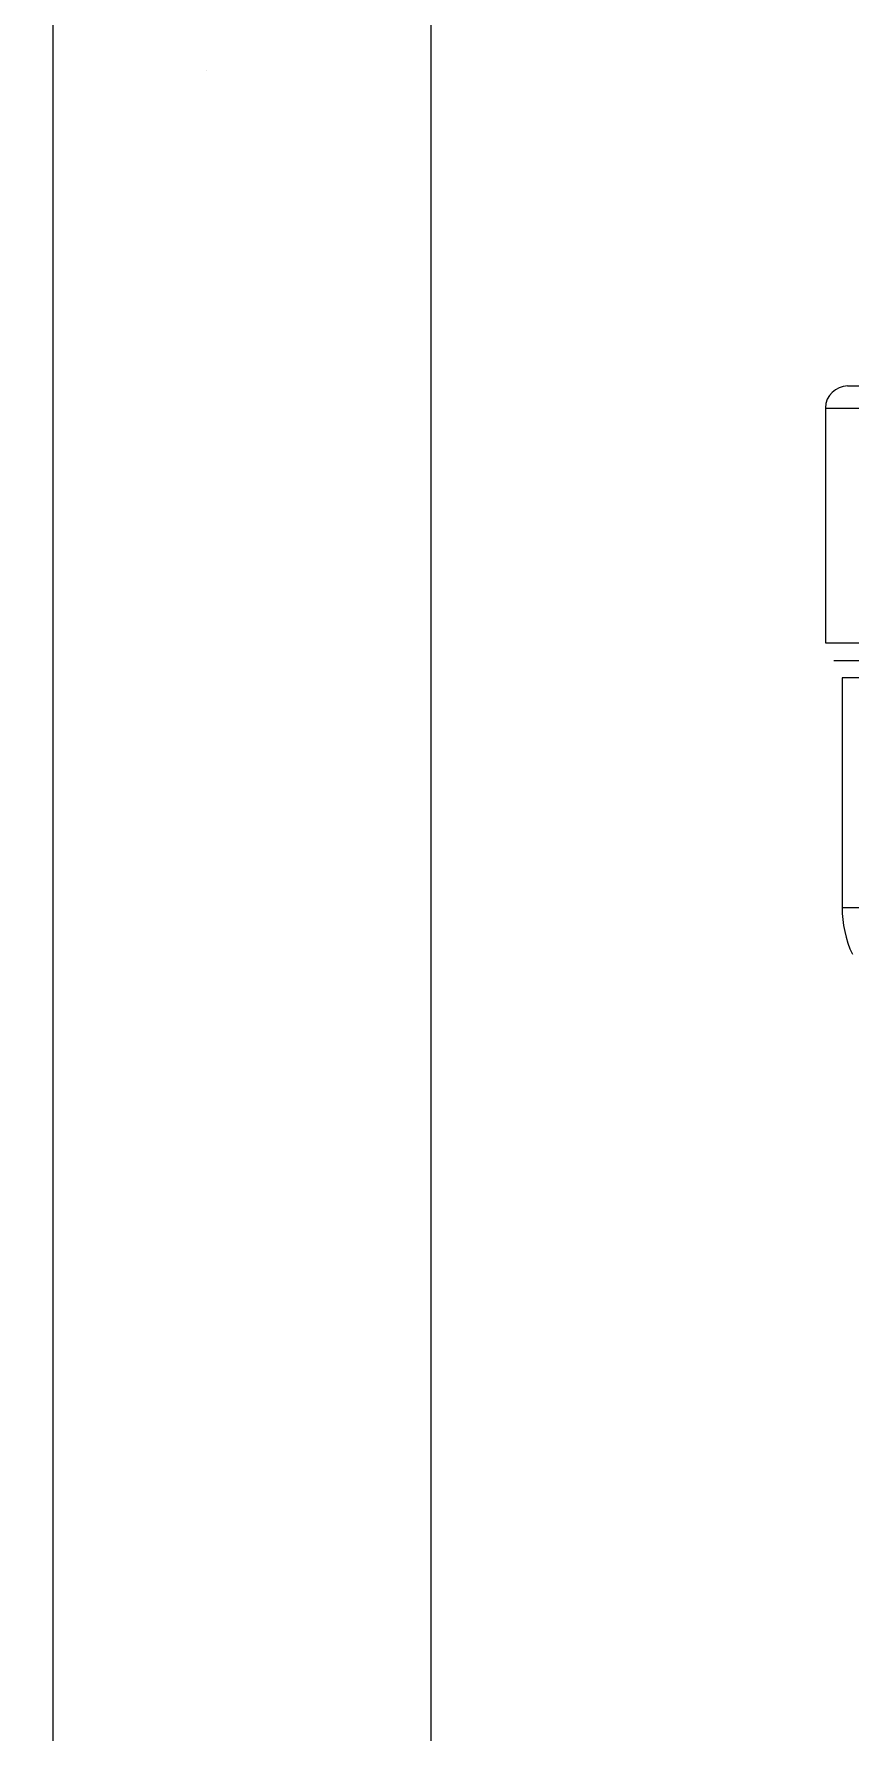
# Model space of a CAD drawing. Header units: millimetres. Extents: x 898 to 1196, y 229 to 443.
# Drawn here: x 1159.81292 to 1159.83676, y 410.32509 to 410.37469 of the extents above; entities that cross this region are included whole.
import ezdxf

# ---------------------------------------------------------------- set-up
doc = ezdxf.new("R2010")
doc.units = ezdxf.units.MM
doc.layers.get('0').update_dxf_attribs({"color": 41})
doc.layers.add('0-ALIM-FL-EF-Empreintes', color=5, linetype='Continuous', lineweight=5)
doc.layers.add('CHAUFFAGE', color=4, linetype='Continuous', lineweight=5)
doc.layers.add('CHAUFFAGE PAR LE SOL', color=6, linetype='Continuous')
doc.layers.add('collecteur', color=7, linetype='Continuous')

# ---------------------------------------------------------------- blocks, each defined once
blk = doc.blocks.new('cc')
at = {"layer": 'CHAUFFAGE', "color": 1, "linetype": 'ByBlock', "lineweight": -3}
for p, q in [((2305.310799, 628.974851), (2305.283774, 628.974851)), ((2305.311448, 628.9742), (2305.283125, 628.9742)), ((2305.311448, 628.9742), (2305.311448, 628.967343)), ((2305.311448, 628.967343), (2305.283381, 628.967343)), ((2305.311203, 628.966834), (2305.283803, 628.966834)), ((2305.28404, 628.966326), (2305.310959, 628.966326)), ((2305.310959, 628.966326), (2305.310959, 628.959614)), ((2305.310959, 628.959614), (2305.283782, 628.959614))]:
    blk.add_line(p, q, dxfattribs=at)
at = {"layer": 'CHAUFFAGE', "color": 1, "linetype": 'ByBlock', "ltscale": 0.01}
blk.add_lwpolyline([(2305.184011, 629.009544), (2305.334011, 629.009544), (2305.334011, 628.609544), (2305.184011, 628.609544)], close=True, dxfattribs=at)
at = {"layer": 'CHAUFFAGE', "color": 1, "linetype": 'ByBlock', "lineweight": -3, "extrusion": (0, 0, -1)}
for centre, major_axis, start_param, end_param in [((2305.310797, 628.9742), (-0.00046, 0.00046), 0.785399, 2.339239), ((2305.307704, 628.959614), (-0.002302, 0.002302), 2.356194, 2.788602)]:
    blk.add_ellipse(centre, major_axis=major_axis, ratio=1, start_param=start_param, end_param=end_param, dxfattribs=at)
blk = doc.blocks.new('col 100')
at = {"layer": 'CHAUFFAGE PAR LE SOL'}
blk.add_line((-0.006787, -0.516746), (-0.006787, 0.482974), dxfattribs=at)
at = {"layer": 'collecteur', "color": 6}
blk.add_line((-0.000241, -0.050123), (-0.000241, -0.050123), dxfattribs=at)
at = {"layer": 'collecteur', "color": 6, "extrusion": (0, 0, -1)}
blk.add_ellipse((0.056708, -0.023577), major_axis=(0.003105, 0.644759), ratio=0.264603, start_param=6.283185301670279, end_param=12.56637060884987, dxfattribs=at)

msp = doc.modelspace()

# ---------------------------------------------------------------- block references
at = {"rotation": 180}
msp.add_blockref('col 100', (1159.817723, 410.323504), dxfattribs=at)
at = {"layer": '0-ALIM-FL-EF-Empreintes', "xscale": -1, "rotation": 359.9999999998309}
msp.add_blockref('cc', (3465.147486, -218.61044), dxfattribs=at)

doc.saveas('drawing.dxf')
